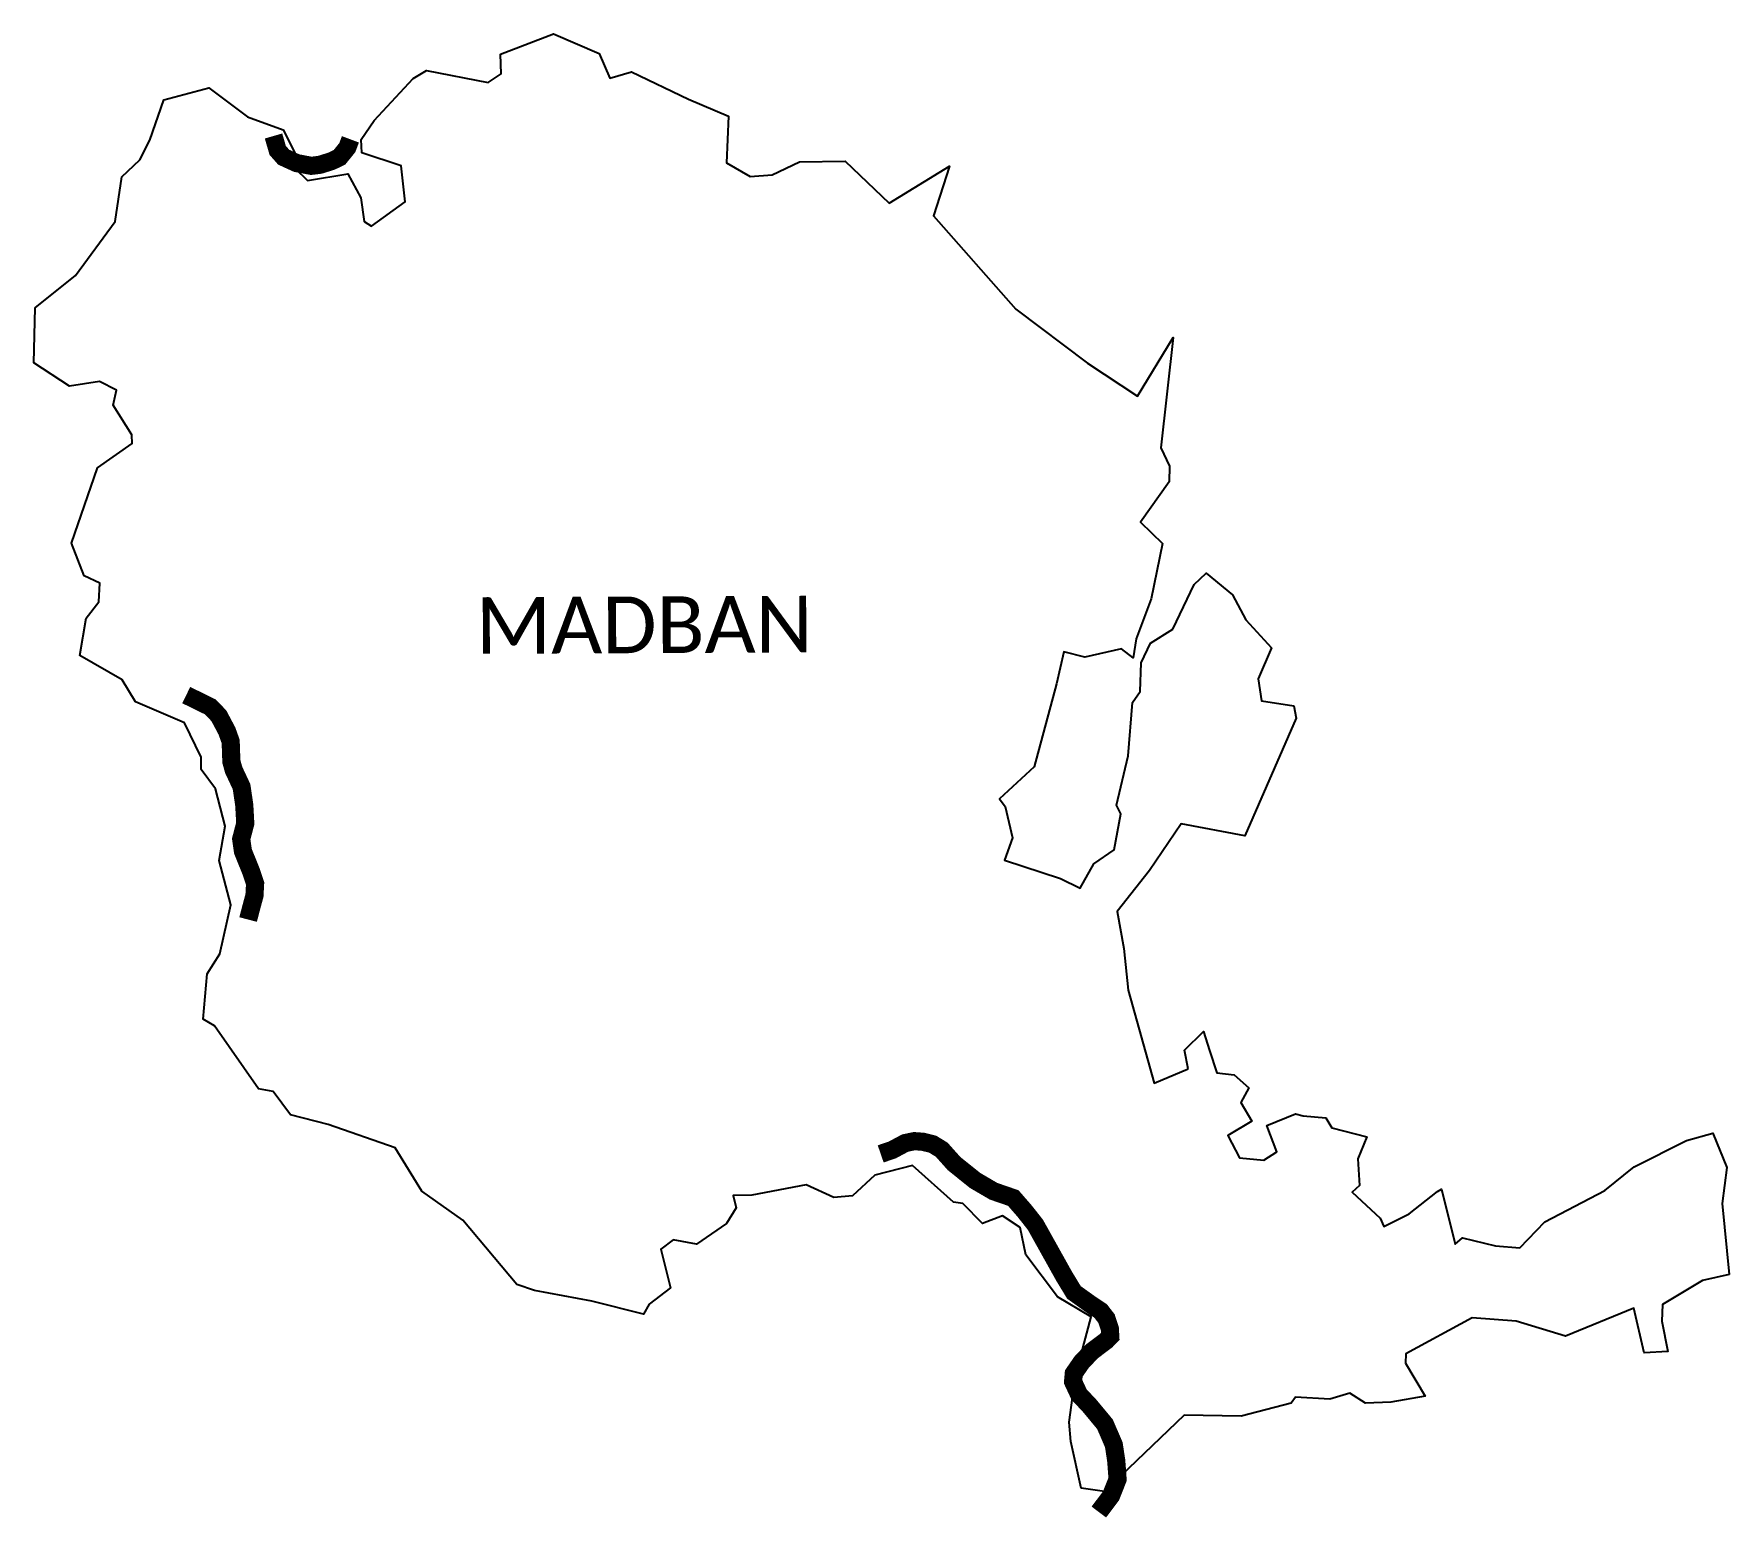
# Model space of a CAD drawing. Header units: metres. Extents: x 318300 to 325169, y 1832877 to 1876470.
# Drawn here: x 320500 to 325169, y 1832877 to 1836973 of the extents above; entities outside this region: 1.
import ezdxf

# ---------------------------------------------------------------- set-up
doc = ezdxf.new("R2010")
doc.units = ezdxf.units.M
for name, color, linetype in [('NATURALLY PROTECTED', 3, 'Continuous'), ('village', 3, 'Continuous'), ('VILLAGE NAME', 250, 'Continuous')]:
    doc.layers.add(name, color=color, linetype=linetype)
doc.styles.get("Standard").update_dxf_attribs({"font": 'Cambria Math.ttf'})

msp = doc.modelspace()

# ---------------------------------------------------------------- linework, layer by layer
at = {"layer": 'NATURALLY PROTECTED', "const_width": 50, "flags": 128}
msp.add_lwpolyline([(318325.5, 1876444.5), (318325.5, 1876444.5)], close=True, dxfattribs=at)
at = {"layer": 'NATURALLY PROTECTED', "color": 116, "true_color": 0x136734, "const_width": 50, "flags": 128}
for points in [[(321371.5, 1836682.5), (321363, 1836659.9), (321341.3, 1836632.9), (321319.1, 1836622.3), (321287.5, 1836612.4), (321263.6, 1836609.5), (321223.2, 1836617.1), (321187.6, 1836633.4), (321171.2, 1836652.1), (321159.7, 1836691.7)], [(320919.3, 1835151.7), (320985.6, 1835119.2), (321009, 1835094.9), (321031.4, 1835052.8), (321041.7, 1835023.9), (321043.6, 1834968.7), (321050.1, 1834945.3), (321071.6, 1834899.5), (321079.1, 1834849), (321081.9, 1834798.3), (321070.7, 1834755.3), (321075.4, 1834721.7), (321098.8, 1834663.7), (321109, 1834632.9), (321107.2, 1834599.2), (321098.8, 1834568.3), (321089.7, 1834533.5)], [(322832, 1833887.9), (322864.3, 1833899), (322899.2, 1833917.7), (322924.6, 1833923.1), (322948.7, 1833921.3), (322975.2, 1833914.7), (322999.9, 1833899.6), (323034.3, 1833861.1), (323092.2, 1833814.7), (323142.8, 1833785.1), (323197.1, 1833766.4), (323228.5, 1833730.3), (323258, 1833692.9), (323337.2, 1833551), (323364.3, 1833506.4), (323408.9, 1833474.5), (323437.5, 1833455.5), (323454, 1833434.2), (323463.1, 1833406.2), (323464.3, 1833384.9), (323453.4, 1833373.9), (323413.8, 1833344.1), (323385.7, 1833314.7), (323363.8, 1833283), (323361.9, 1833260.5), (323378.4, 1833225.1), (323407, 1833194.7), (323449.7, 1833143.3), (323474.1, 1833086.7), (323480.8, 1833042.2), (323484.5, 1832991.7), (323466.2, 1832945.7), (323432.8, 1832901.5)]]:
    msp.add_lwpolyline(points, dxfattribs=at)
at = {"layer": 'village', "flags": 128}
msp.add_lwpolyline([(323679.3, 1834122.5), (323668.7, 1834173.7)], dxfattribs=at)
at = {"layer": 'village', "color": 3, "true_color": 0x00ff00}
for points in [[(325168.7, 1833555.9, 0), (325095.1, 1833539.4, 0), (324985.2, 1833473.5, 0), (324983, 1833427.5, 0), (325000.2, 1833343.8, 0), (324935, 1833339.9, 0), (324906.1, 1833462.6, 0), (324717.9, 1833386.1, 0), (324582, 1833426.9, 0), (324460.7, 1833436.8, 0), (324278.3, 1833337.2, 0), (324277.4, 1833311.4, 0), (324331.7, 1833220.6, 0), (324237.1, 1833203.8, 0), (324167, 1833201.1, 0), (324124.4, 1833228.7, 0), (324069.3, 1833212.1, 0), (323974.4, 1833218.3, 0), (323962.7, 1833200.9, 0), (323825.2, 1833165.6, 0), (323667.4, 1833168.4, 0), (323448.6, 1832957.7, 0), (323384.4, 1832967.3, 0), (323355.9, 1833095.5, 0), (323351.2, 1833148.6, 0), (323368.7, 1833277.1, 0), (323411.3, 1833439.2, 0), (323318.7, 1833494.7, 0), (323232.1, 1833610.1, 0), (323216.1, 1833685.6, 0), (323167.6, 1833717.8, 0), (323112.7, 1833696, 0), (323058.1, 1833751.2, 0), (323032.2, 1833754.8, 0), (322919.7, 1833856.2, 0), (322815.7, 1833829.4, 0), (322754.3, 1833772.9, 0), (322703, 1833768.3, 0), (322626.5, 1833802.6, 0), (322476.7, 1833774.2, 0), (322425.9, 1833773.2, 0), (322433.9, 1833739.1, 0), (322407.4, 1833696, 0), (322324.5, 1833639.4, 0), (322260.1, 1833651.4, 0), (322226.1, 1833625.6, 0), (322253, 1833519.3, 0), (322194.2, 1833474.3, 0), (322178.6, 1833446.3, 0), (322036.7, 1833482.7, 0), (321878.7, 1833512, 0), (321829.5, 1833528, 0), (321680.7, 1833705.5, 0), (321568.6, 1833785.5, 0), (321494.4, 1833904.4, 0), (321309.8, 1833968.7, 0), (321206.1, 1833995.5, 0), (321158.3, 1834059.8, 0), (321118.4, 1834067, 0), (320997.2, 1834240.7, 0), (320965.8, 1834259.5, 0), (320976.9, 1834384.3, 0), (321011.5, 1834438.6, 0), (321042.5, 1834574.2, 0), (321009.8, 1834696.1, 0), (321026.7, 1834790.3, 0), (320999.8, 1834893.4, 0), (320960, 1834946.9, 0), (320960, 1834980.4, 0), (320914.6, 1835075.4, 0), (320780, 1835133.2, 0), (320742.6, 1835193.6, 0), (320626.4, 1835260.9, 0), (320643.8, 1835364, 0), (320678.7, 1835408.3, 0), (320681.5, 1835460.2, 0), (320638.5, 1835480.4, 0), (320603.2, 1835570.1, 0), (320675.1, 1835777.3, 0), (320770.1, 1835845.1, 0), (320769.1, 1835868.4, 0), (320717.6, 1835950.5, 0), (320726.8, 1835991.3, 0), (320680.7, 1836015.9, 0), (320598.1, 1836002.3, 0), (320499.7, 1836067, 0), (320503.4, 1836218.6, 0), (320614, 1836307.6, 0), (320723.5, 1836455.8, 0), (320742.1, 1836578.8, 0), (320791.2, 1836625.9, 0), (320819, 1836680.2, 0), (320857.6, 1836790.9, 0), (320981.2, 1836823.9, 0), (321087.8, 1836744.3, 0), (321186.6, 1836708.8, 0), (321220.9, 1836639.6, 0), (321218.9, 1836602.5, 0), (321253.4, 1836569, 0), (321364.2, 1836587.6, 0), (321400.2, 1836521.1, 0), (321409.4, 1836456.6, 0), (321429.6, 1836443.3, 0), (321522.4, 1836510, 0), (321511.6, 1836609.3, 0), (321403.3, 1836645, 0), (321400.7, 1836682.3, 0), (321437, 1836734.4, 0), (321544.1, 1836850.4, 0), (321581.4, 1836871.8, 0), (321751.2, 1836839.2, 0), (321786.3, 1836862.9, 0), (321785.2, 1836916.7, 0), (321931.1, 1836972.9, 0), (322056.8, 1836919, 0), (322086.1, 1836851.4, 0), (322145.5, 1836868.3, 0), (322302.7, 1836793.3, 0), (322412.5, 1836746.7, 0), (322407.7, 1836617.5, 0), (322472.7, 1836580.5, 0), (322533.3, 1836585.1, 0), (322608.1, 1836620.2, 0), (322734.3, 1836622.7, 0), (322855.2, 1836507.1, 0), (323021.1, 1836609, 0), (322977.6, 1836471.7, 0), (323203.9, 1836215.1, 0), (323401.2, 1836065.7, 0), (323539.7, 1835975.3, 0), (323637.6, 1836136.8, 0), (323603.6, 1835833.2, 0), (323627.1, 1835782, 0), (323626.6, 1835739.2, 0), (323547.8, 1835628.2, 0), (323608.2, 1835569.4, 0), (323576.7, 1835416.8, 0), (323535.3, 1835306.7, 0), (323527.3, 1835254.2, 0), (323494.9, 1835278.9, 0), (323394.7, 1835256.5, 0), (323336.1, 1835270.7, 0), (323316.2, 1835182.3, 0), (323255, 1834953.7, 0), (323159, 1834866.3, 0), (323174.8, 1834844.9, 0), (323194.8, 1834758.8, 0), (323172.7, 1834696.6, 0), (323327.1, 1834646.6, 0), (323381.6, 1834619.6, 0), (323418.6, 1834686.5, 0), (323474.8, 1834725.1, 0), (323493.8, 1834824.2, 0), (323481.2, 1834848.6, 0), (323513.6, 1834984.7, 0), (323525.1, 1835131.6, 0), (323546.5, 1835161.6, 0), (323549.8, 1835240.8, 0), (323575, 1835294.4, 0), (323636.6, 1835333.6, 0), (323695.1, 1835456.1, 0), (323728.8, 1835487.5, 0), (323801.1, 1835427.8, 0), (323838, 1835358.7, 0), (323908.8, 1835282, 0), (323871.6, 1835196.5, 0), (323880.7, 1835135.6, 0), (323970.2, 1835122.1, 0), (323976.5, 1835087.7, 0), (323835.2, 1834764, 0), (323660, 1834796.7, 0), (323572.4, 1834668.7, 0), (323483.3, 1834555.4, 0), (323501.5, 1834453.8, 0), (323513.9, 1834338.9, 0), (323585, 1834082.8, 0), (323679.3, 1834122.5, 0)], [(323668.7, 1834173.7, 0), (323721.1, 1834225.4, 0), (323737.6, 1834173, 0), (323758.1, 1834111.2, 0), (323805.1, 1834105.3, 0), (323846.3, 1834070.3, 0), (323824.2, 1834029.8, 0), (323854.4, 1833978.5, 0), (323788.2, 1833938.4, 0), (323820.5, 1833876.9, 0), (323887, 1833870.3, 0), (323923.4, 1833893.4, 0), (323895.3, 1833966.5, 0), (323974.6, 1833998.3, 0), (323995.8, 1833993, 0), (324057.6, 1833987.7, 0), (324074.1, 1833959.6, 0), (324170.6, 1833934.5, 0), (324146.6, 1833874.8, 0), (324150.7, 1833801.3, 0), (324130.2, 1833782.8, 0), (324207.4, 1833711, 0), (324218.2, 1833688.4, 0), (324287.6, 1833722.6, 0), (324365.9, 1833784, 0), (324376.3, 1833790.8, 0), (324414.5, 1833639, 0), (324434.4, 1833656.7, 0), (324525, 1833634.6, 0), (324592.3, 1833629.1, 0), (324661.2, 1833701.2, 0), (324826.9, 1833787.2, 0), (324907.5, 1833852.4, 0), (325051.1, 1833924.4, 0), (325124.1, 1833945.5, 0), (325162.8, 1833850.8, 0), (325149.3, 1833751.3, 0), (325168.7, 1833555.9, 0)]]:
    msp.add_polyline3d(points, dxfattribs=at)

# ---------------------------------------------------------------- texts
at = {"layer": 'VILLAGE NAME', "insert": (321716.2, 1835421.3), "char_height": 155.989, "attachment_point": 1, "rotation": 0.2435}
msp.add_mtext_dynamic_manual_height_columns('{\\fCalibri|b0|i0|c0|p34;MADBAN}', width=1786.018, gutter_width=779.9, heights=[156.7], dxfattribs=at)

doc.saveas('drawing.dxf')
